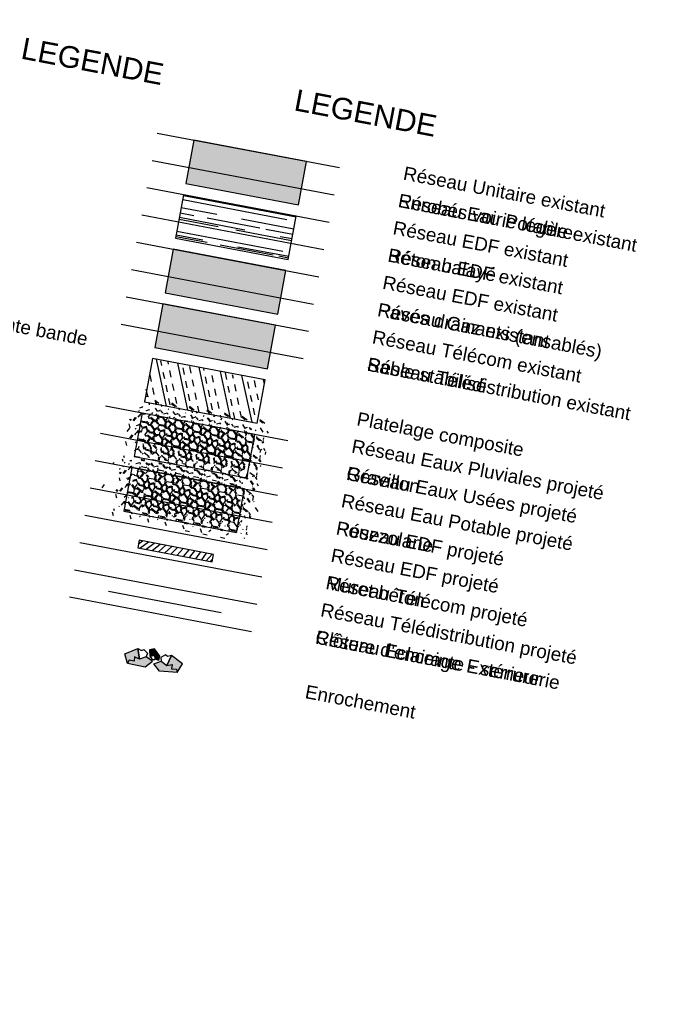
# Model space of a CAD drawing. Extents: x -2313930 to 3286427, y -3858277 to 2572692.
# Drawn here: x -5546 to -1992, y 8669 to 14116 of the extents above; entities that cross this region are included whole.
import ezdxf
from ezdxf.lldxf.tags import DXFTag

# ---------------------------------------------------------------- set-up
doc = ezdxf.new("R2010")
doc.units = 0
doc.layers.add('_GAZELEC-RESERVATION 2', color=132, linetype='Continuous', lineweight=18)
for name, color, linetype in [('prlm-VRD', 2, 'Continuous'), ('SA - légende prestations', 252, 'Continuous'), ('SA - légende réseaux', 252, 'Continuous')]:
    doc.layers.add(name, color=color, linetype=linetype)
doc.styles.add('Lignes', font='arial.ttf', dxfattribs={"height": 0.35})
doc.styles.add('MENSURA', font='arial.ttf', dxfattribs={"height": 0.5})
doc.styles.add('TP-C_Autocad_Standard', font='simplex_.ttf', dxfattribs={"height": 1})
tags = doc.linetypes.add('DIVISE2', pattern=[15.874999761581421, 6.349999904632568, -3.174999952316284, 0, -3.174999952316284, 0, -3.174999952316284]).pattern_tags.tags
tags[14:15] = [DXFTag(74, 4), DXFTag(75, 0), DXFTag(340, '0'), DXFTag(46, 0.0), DXFTag(50, 0.0), DXFTag(44, 0.0), DXFTag(45, 0.0)]
tags[12:13] = [DXFTag(74, 4), DXFTag(75, 0), DXFTag(340, '0'), DXFTag(46, 0.0), DXFTag(50, 0.0), DXFTag(44, 0.0), DXFTag(45, 0.0)]
tags[10:11] = [DXFTag(74, 4), DXFTag(75, 0), DXFTag(340, '0'), DXFTag(46, 0.0), DXFTag(50, 0.0), DXFTag(44, 0.0), DXFTag(45, 0.0)]
tags[8:9] = [DXFTag(74, 4), DXFTag(75, 0), DXFTag(340, '0'), DXFTag(46, 0.0), DXFTag(50, 0.0), DXFTag(44, 0.0), DXFTag(45, 0.0)]
tags[6:7] = [DXFTag(74, 4), DXFTag(75, 0), DXFTag(340, '0'), DXFTag(46, 0.0), DXFTag(50, 0.0), DXFTag(44, 0.0), DXFTag(45, 0.0)]
tags[4:5] = [DXFTag(74, 4), DXFTag(75, 0), DXFTag(340, '0'), DXFTag(46, 0.0), DXFTag(50, 0.0), DXFTag(44, 0.0), DXFTag(45, 0.0)]
tags = doc.linetypes.add('Eclairage public', pattern='A,5,-0.25,["ECL",Lignes,S=1,R=0,X=0,Y=-0.18],-1.25', length=6.5).pattern_tags.tags
tags[15:16] = [DXFTag(74, 4), DXFTag(75, 0), DXFTag(340, '0'), DXFTag(46, 0.0), DXFTag(50, 0.0), DXFTag(44, 0.0), DXFTag(45, 0.0)]
tags[4:5] = [DXFTag(74, 4), DXFTag(75, 0), DXFTag(340, '0'), DXFTag(46, 0.0), DXFTag(50, 0.0), DXFTag(44, 0.0), DXFTag(45, 0.0)]
tags = doc.linetypes.add('EP', pattern='A,5,-0.25,["EP",Lignes,S=1,R=0,X=0,Y=-0.18],-1.25', length=6.5).pattern_tags.tags
tags[15:16] = [DXFTag(74, 4), DXFTag(75, 0), DXFTag(340, '0'), DXFTag(46, 0.0), DXFTag(50, 0.0), DXFTag(44, 0.0), DXFTag(45, 0.0)]
tags[4:5] = [DXFTag(74, 4), DXFTag(75, 0), DXFTag(340, '0'), DXFTag(46, 0.0), DXFTag(50, 0.0), DXFTag(44, 0.0), DXFTag(45, 0.0)]
tags = doc.linetypes.add('EU', pattern='A,5,-0.25,["EU",Lignes,S=1,R=0,X=0,Y=-0.18],-1.25', length=6.5).pattern_tags.tags
tags[15:16] = [DXFTag(74, 4), DXFTag(75, 0), DXFTag(340, '0'), DXFTag(46, 0.0), DXFTag(50, 0.0), DXFTag(44, 0.0), DXFTag(45, 0.0)]
tags[4:5] = [DXFTag(74, 4), DXFTag(75, 0), DXFTag(340, '0'), DXFTag(46, 0.0), DXFTag(50, 0.0), DXFTag(44, 0.0), DXFTag(45, 0.0)]
tags = doc.linetypes.add('Texte-BT', pattern='A,5,-0.25,["BT",Lignes,S=1,R=0,X=0,Y=-0.18],-1.25', length=6.5).pattern_tags.tags
tags[15:16] = [DXFTag(74, 4), DXFTag(75, 0), DXFTag(340, '0'), DXFTag(46, 0.0), DXFTag(50, 0.0), DXFTag(44, 0.0), DXFTag(45, 0.0)]
tags[4:5] = [DXFTag(74, 4), DXFTag(75, 0), DXFTag(340, '0'), DXFTag(46, 0.0), DXFTag(50, 0.0), DXFTag(44, 0.0), DXFTag(45, 0.0)]
tags = doc.linetypes.add('Texte-GAZ', pattern='A,5,-0.25,["GAZ",Lignes,S=1,R=0,X=0,Y=-0.18],-1.25', length=6.5).pattern_tags.tags
tags[15:16] = [DXFTag(74, 4), DXFTag(75, 0), DXFTag(340, '0'), DXFTag(46, 0.0), DXFTag(50, 0.0), DXFTag(44, 0.0), DXFTag(45, 0.0)]
tags[4:5] = [DXFTag(74, 4), DXFTag(75, 0), DXFTag(340, '0'), DXFTag(46, 0.0), DXFTag(50, 0.0), DXFTag(44, 0.0), DXFTag(45, 0.0)]
tags = doc.linetypes.add('Texte-HT', pattern='A,5,-0.25,["HT",Lignes,S=1,R=0,X=0,Y=-0.18],-1.25', length=6.5).pattern_tags.tags
tags[15:16] = [DXFTag(74, 4), DXFTag(75, 0), DXFTag(340, '0'), DXFTag(46, 0.0), DXFTag(50, 0.0), DXFTag(44, 0.0), DXFTag(45, 0.0)]
tags[4:5] = [DXFTag(74, 4), DXFTag(75, 0), DXFTag(340, '0'), DXFTag(46, 0.0), DXFTag(50, 0.0), DXFTag(44, 0.0), DXFTag(45, 0.0)]
tags = doc.linetypes.add('Texte-MT', pattern='A,5,-0.25,["MT",Lignes,S=1,R=0,X=0,Y=-0.18],-1.25', length=6.5).pattern_tags.tags
tags[15:16] = [DXFTag(74, 4), DXFTag(75, 0), DXFTag(340, '0'), DXFTag(46, 0.0), DXFTag(50, 0.0), DXFTag(44, 0.0), DXFTag(45, 0.0)]
tags[4:5] = [DXFTag(74, 4), DXFTag(75, 0), DXFTag(340, '0'), DXFTag(46, 0.0), DXFTag(50, 0.0), DXFTag(44, 0.0), DXFTag(45, 0.0)]
tags = doc.linetypes.add('Texte-Telecom', pattern='A,5,-0.25,["TEL",Lignes,S=1,R=0,X=0,Y=-0.18],-1.25', length=6.5).pattern_tags.tags
tags[15:16] = [DXFTag(74, 4), DXFTag(75, 0), DXFTag(340, '0'), DXFTag(46, 0.0), DXFTag(50, 0.0), DXFTag(44, 0.0), DXFTag(45, 0.0)]
tags[4:5] = [DXFTag(74, 4), DXFTag(75, 0), DXFTag(340, '0'), DXFTag(46, 0.0), DXFTag(50, 0.0), DXFTag(44, 0.0), DXFTag(45, 0.0)]
tags = doc.linetypes.add('UNITAIRE', pattern='A,0.25,-0.2000000029802322,0,-0.2000000029802322,0.25,-0.300000011920929,["UNI",TP-C_Autocad_Standard,S=0.1500000059604645,R=0,X=-0.1,Y=-0.05],-0.449999988079071', length=1.650000095367432).pattern_tags.tags
tags[23:24] = [DXFTag(74, 4), DXFTag(75, 0), DXFTag(340, '0'), DXFTag(46, 0.0), DXFTag(50, 0.0), DXFTag(44, 0.0), DXFTag(45, 0.0)]
tags[12:13] = [DXFTag(74, 4), DXFTag(75, 0), DXFTag(340, '0'), DXFTag(46, 0.0), DXFTag(50, 0.0), DXFTag(44, 0.0), DXFTag(45, 0.0)]
tags[10:11] = [DXFTag(74, 4), DXFTag(75, 0), DXFTag(340, '0'), DXFTag(46, 0.0), DXFTag(50, 0.0), DXFTag(44, 0.0), DXFTag(45, 0.0)]
tags[8:9] = [DXFTag(74, 4), DXFTag(75, 0), DXFTag(340, '0'), DXFTag(46, 0.0), DXFTag(50, 0.0), DXFTag(44, 0.0), DXFTag(45, 0.0)]
tags[6:7] = [DXFTag(74, 4), DXFTag(75, 0), DXFTag(340, '0'), DXFTag(46, 0.0), DXFTag(50, 0.0), DXFTag(44, 0.0), DXFTag(45, 0.0)]
tags[4:5] = [DXFTag(74, 4), DXFTag(75, 0), DXFTag(340, '0'), DXFTag(46, 0.0), DXFTag(50, 0.0), DXFTag(44, 0.0), DXFTag(45, 0.0)]
pattern_1 = [(349.2763985886067, (1566334396.510018, -579968905.3710737), (116.8607592736427, 79.6464873173181), [4.999999999999999, -4.999999999999999, 9.999999999999998, -79.99999999999999]), (349.2763985886067, (1566334358.138925, -579968893.0155385), (116.8607592736427, 79.6464873173181), [25, -74.99999999999999]), (349.2763985886067, (1566334354.156601, -579968887.1725004), (116.8607592736427, 79.6464873173181), [25, -74.99999999999999]), (349.2763985886067, (1566334403.022516, -579968870.9823055), (116.8607592736427, 79.6464873173181), [4.999999999999999, -94.99999999999999]), (349.2763985886067, (1566334355.756418, -579968851.8533757), (116.8607592736427, 79.6464873173181), [15, -84.99999999999999]), (349.2763985886067, (1566334356.686774, -579968846.9406939), (116.8607592736427, 79.6464873173181), [15, -84.99999999999999]), (349.2763985886067, (1566334416.569305, -579968853.1922948), (116.8607592736427, 79.6464873173181), [30, -69.99999999999999]), (349.2763985886067, (1566334412.58698, -579968847.3492565), (116.8607592736427, 79.6464873173181), [30, -69.99999999999999]), (349.2763985886067, (1566334389.884288, -579968832.8721105), (116.8607592736427, 79.6464873173181), [9.999999999999998, -89.99999999999999]), (349.2763985886067, (1566334395.727326, -579968828.8897862), (116.8607592736427, 79.6464873173181), [4.999999999999999, -94.99999999999999]), (349.2763985886067, (1566334353.373909, -579968810.6912124), (116.8607592736427, 79.6464873173181), [4.999999999999999, -4.999999999999999, 4.999999999999999, -84.99999999999999]), (79.27639858860677, (1566334349.652482, -579968830.3419373), (-79.64648731731808, 116.8607592736427), [15, -84.99999999999999]), (79.27639858860677, (1566334348.052666, -579968865.6610618), (-79.64648731731808, 116.8607592736427), [4.999999999999999, -9.999999999999998, 4.999999999999999, -9.999999999999998, 20, -49.99999999999999]), (79.27639858860677, (1566334369.04231, -579968808.569602), (-79.64648731731808, 116.8607592736427), [4.999999999999999, -94.99999999999999]), (79.27639858860677, (1566334375.407142, -579968855.5748026), (-79.64648731731808, 116.8607592736427), [4.999999999999999, -94.99999999999999]), (79.27639858860677, (1566334384.971607, -579968831.9417535), (-79.64648731731808, 116.8607592736427), [4.999999999999999, -94.99999999999999]), (79.27639858860677, (1566334384.563045, -579968887.8419601), (-79.64648731731808, 116.8607592736427), [9.999999999999998, -89.99999999999999]), (79.27639858860677, (1566334388.545369, -579968893.6849979), (-79.64648731731808, 116.8607592736427), [15, -84.99999999999999]), (79.27639858860677, (1566334404.622332, -579968835.6631806), (-79.64648731731808, 116.8607592736427), [9.999999999999998, -4.999999999999999, 9.999999999999998, -74.99999999999999]), (79.27639858860677, (1566334403.952872, -579968866.0696244), (-79.64648731731808, 116.8607592736427), [20, -79.99999999999999]), (79.27639858860677, (1566334408.865554, -579968866.9999814), (-79.64648731731808, 116.8607592736427), [9.999999999999998, -89.99999999999999]), (79.27639858860677, (1566334412.178418, -579968903.2494636), (-79.64648731731808, 116.8607592736427), [20, -79.99999999999999]), (79.27639858860677, (1566334417.091099, -579968904.1798201), (-79.64648731731808, 116.8607592736427), [15, -84.99999999999999]), (34.27639858860676, (1566334378.720007, -579968891.8242844), (18.60713597325343, 98.25362326955934), [7.071066999999998, -134.35028923]), (34.27639858860676, (1566334398.109834, -579968870.0519489), (18.60713597325343, 98.25362326955934), [7.071066999999998, -134.35028923]), (34.27639858860676, (1566334410.726267, -579968857.1746192), (18.60713597325343, 98.25362326955934), [7.071066999999998, -134.35028923]), (34.27639858860676, (1566334343.809444, -579968834.3242615), (18.60713597325343, 98.25362326955934), [7.071066999999998, -134.35028923]), (34.27639858860676, (1566334357.356233, -579968816.5342503), (18.60713597325343, 98.25362326955934), [7.071066999999998, -134.35028923]), (34.27639858860676, (1566334391.336439, -579968878.9469545), (18.60713597325343, 98.25362326955934), [14.1421, -127.2792562]), (34.27639858860676, (1566334413.25644, -579968816.942813), (18.60713597325343, 98.25362326955934), [14.1421, -127.2792562]), (124.2763985886068, (1566334390.66698, -579968909.3533983), (-98.25362326955934, 18.60713597325343), [14.1421, -127.2792562]), (124.2763985886068, (1566334396.510018, -579968905.3710737), (-98.25362326955934, 18.60713597325343), [14.1421, -127.2792562]), (124.2763985886068, (1566334415.899845, -579968883.5987384), (-98.25362326955934, 18.60713597325343), [14.1421, -127.2792562]), (124.2763985886068, (1566334407.674299, -579968846.4188998), (-98.25362326955934, 18.60713597325343), [14.1421, -127.2792562]), (124.2763985886068, (1566334412.58698, -579968847.3492565), (-98.25362326955934, 18.60713597325343), [14.1421, -127.2792562]), (124.2763985886068, (1566334387.354114, -579968873.1039164), (-98.25362326955934, 18.60713597325343), [21.21319999999999, -120.2081562]), (124.2763985886068, (1566334420.812526, -579968884.529095), (-98.25362326955934, 18.60713597325343), [21.21319999999999, -120.2081562]), (124.2763985886068, (1566334386.423759, -579968878.0165975), (-98.25362326955934, 18.60713597325343), [28.28426999999999, -113.1370862]), (124.2763985886068, (1566334353.373909, -579968810.6912124), (-98.25362326955934, 18.60713597325343), [28.28426999999999, -113.1370862]), (124.2763985886068, (1566334352.443552, -579968815.6038935), (-98.25362326955934, 18.60713597325343), [28.28426999999999, -113.1370862]), (124.2763985886068, (1566334347.122309, -579968870.573743), (-98.25362326955934, 18.60713597325343), [7.071066999999998, -134.35028923]), (124.2763985886068, (1566334351.774093, -579968846.0103371), (-98.25362326955934, 18.60713597325343), [7.071066999999998, -134.35028923]), (15.84144978860676, (1566334401.422699, -579968906.3014305), (98.25362322038048, -18.60713601425497), [11.180339, -212.426458]), (15.84144978860676, (1566334387.354114, -579968873.1039164), (98.25362322038048, -18.60713601425497), [11.180339, -212.426458]), (15.84144978860676, (1566334419.882169, -579968889.4417765), (98.25362322038048, -18.60713601425497), [22.36068, -201.2461177]), (15.84144978860676, (1566334420.812526, -579968884.529095), (98.25362322038048, -18.60713601425497), [22.36068, -201.2461177]), (52.71134740860677, (1566334400.640008, -579968829.8201425), (18.60713586383586, 98.25362338541537), [11.17999999999999, -111.7999999999999, 22.35999999999999, -78.26679773999996]), (52.71134740860677, (1566334344.070342, -579968859.8180242), (18.60713586383586, 98.25362338541537), [11.18033899999999, -212.4264579999999]), (52.71134740860677, (1566334351.365531, -579968901.9105439), (18.60713586383586, 98.25362338541537), [11.18033899999999, -212.4264579999999]), (52.71134740860677, (1566334348.983023, -579968860.7483809), (18.60713586383586, 98.25362338541537), [11.18033899999999, -212.4264579999999]), (52.71134740860677, (1566334406.483046, -579968825.8378183), (18.60713586383586, 98.25362338541537), [11.18033899999999, -212.4264579999999]), (52.71134740860677, (1566334400.640008, -579968829.8201425), (18.60713586383586, 98.25362338541537), [11.18033899999999, -212.4264579999999]), (52.71134740860677, (1566334376.337499, -579968850.6621213), (18.60713586383586, 98.25362338541537), [22.36067999999999, -201.2461176999998]), (52.71134740860677, (1566334371.424818, -579968849.7317643), (18.60713586383586, 98.25362338541537), [22.36067999999999, -201.2461176999998]), (105.8414497886067, (1566334356.686774, -579968846.9406939), (18.60713601425497, 98.25362322038048), [11.180339, -212.426458]), (105.8414497886067, (1566334353.226244, -579968892.0851816), (18.60713601425497, 98.25362322038048), [22.36068, -201.2461177]), (105.8414497886067, (1566334354.156601, -579968887.1725004), (18.60713601425497, 98.25362322038048), [22.36068, -201.2461177]), (142.7113474086068, (1566334385.901964, -579968827.0290724), (-98.25362338541537, 18.60713586383589), [22.36067999999999, -201.2461177]), (142.7113474086068, (1566334395.727326, -579968828.8897862), (-98.25362338541537, 18.60713586383589), [33.54101959999998, -190.0657781])]

# ---------------------------------------------------------------- blocks, each defined once
blk = doc.blocks.new('FLECHE NORD5')
at = {"linetype": 'Continuous', "flags": 128}
for points in [[(9.999999974752427e-07, 0.6914212020000008), (9.999999974752427e-07, -0.6931299999999965)], [(0.2017930289999867, 0.4871703709999906), (-0.2017923500000052, -0.4871704600000015)], [(-0.2017913870000143, 0.4871695220000021), (0.2017923500000052, -0.4871704600000015)], [(0.3728649999999902, 0.3728649999999902), (-0.3728643530000113, -0.3728639890000096)], [(-0.3728610420000109, 0.3728620429999978), (0.3728643529999829, -0.3728639890000096)], [(0.4871714599999848, 0.201792349999991), (-0.4871704600000157, -0.2017923500000052)], [(-0.487170371000019, 0.201793029000001), (0.4871714599999848, -0.2017923500000052)], [(-0.6931299999999965, 0), (0.693130999999994, 0)]]:
    blk.add_lwpolyline(points, dxfattribs=at)
at = {"linetype": 'Continuous', "lineweight": -2}
for centre, radius, start, end in [((-1.461704999999995, 0.693130999999994), 1.461706, 353.3413720016733, 0), ((1.461705999999992, 0.693130999999994), 1.461706, 180, 186.6586279983267), ((-0.791167999999999, 0.6148519999999991), 0.7866150000000001, 344.2601590413662, 353.3413719927487), ((0.7911689999999965, 0.6148519999999991), 0.7866150000000001, 186.6586280072512, 195.7398409586338), ((-0.9306700000000205, 0.3854970000000009), 0.735935, 353.2553360127737, 7.941204997041474), ((0.3854969999999867, 0.9306699999999921), 0.735935, 217.05879501862, 233.0760899826618), ((-0.3854960000000176, 0.9306699999999921), 0.735935, 306.9239100173382, 322.94120498138), ((0.9306699999999921, 0.3854970000000009), 0.735935, 172.0587950029585, 186.7446639872263), ((-0.3731510000000071, 0.4970380000000034), 0.352313, 325.7679800309178, 344.2601590348278), ((0.3731520000000046, 0.4970380000000034), 0.352313, 195.7398409651721, 214.2320199690821), ((0, 1.007350000000002), 0.735935, 239.5587950251015, 260.9112669642635), ((-1.007350000000002, 0), 0.735935, 9.08873303573651, 30.44120497489849), ((-0.3731510000000071, 0.4970380000000034), 0.352313, 325.7679800309178, 333.9537680236015), ((0.3731520000000046, 0.4970380000000034), 0.352313, 206.0462319763985, 214.2320199690821), ((0, 1.007350000000002), 0.735935, 279.0887330357365, 300.4412049748985), ((1.007350000000002, 0), 0.735935, 149.5587950251015, 170.9112669642635), ((0, 1.007350000000002), 0.735935, 254.2446639590961, 260.9112669642635), ((-0.1162510000000054, 0.3222389999999962), 0.041584, 270, 325.7679806412924), ((-0.1162510000000054, 0.3222389999999962), 0.041584, 270, 325.7679806412924), ((0.1162510000000054, 0.3222389999999962), 0.041584, 214.2320193587076, 270), ((0.1162510000000054, 0.3222389999999962), 0.041584, 214.2320193587076, 270), ((0, 1.007350000000002), 0.735935, 279.0887330357365, 285.7553360409039), ((-0.3854960000000176, 0.9306699999999921), 0.735935, 262.0587950029585, 276.7446639872263), ((-0.9306700000000205, -0.3854960000000034), 0.735935, 36.92391001733824, 52.94120498138003), ((-1.007350000000002, 0), 0.735935, 9.08873303573651, 15.75533604090388), ((1.007350000000002, 0), 0.735935, 164.2446639590961, 170.9112669642635), ((0.3854969999999867, 0.9306699999999921), 0.735935, 263.2553360127737, 277.9412049970415), ((0.9306699999999921, -0.3854960000000034), 0.735935, 127.05879501862, 143.0760899826618), ((-0.3222379999999987, 0.1162520000000029), 0.041584, 304.2320193587076, 0), ((-0.3222379999999987, 0.1162520000000029), 0.041584, 304.2320193587076, 0), ((0.3222389999999962, 0.1162520000000029), 0.041584, 180, 235.7679806412923), ((0.3222389999999962, 0.1162520000000029), 0.041584, 180, 235.7679806412923), ((-0.4970380000000034, 0.3731519999999904), 0.352313, 285.7398409651722, 304.2320199690822), ((-0.4970380000000034, 0.3731519999999904), 0.352313, 296.0462319763985, 304.2320199690822), ((0.4970380000000034, 0.3731519999999904), 0.352313, 235.7679800309178, 254.2601590348278), ((0.4970380000000034, 0.3731519999999904), 0.352313, 235.7679800309178, 243.9537680236015), ((-0.6931299999999965, 1.461705999999992), 1.461706, 270, 276.6586279983267), ((-0.6931299999999965, -1.461705000000009), 1.461706, 83.34137200167326, 90), ((-0.6148510000000158, 0.7911689999999965), 0.7866150000000001, 276.6586280072513, 285.7398409586338), ((0.6148509999999874, 0.7911689999999965), 0.7866150000000001, 254.2601590413662, 263.3413719927487), ((0.693130999999994, 1.461705999999992), 1.461706, 263.3413720016733, 270), ((0.693130999999994, -1.461705000000009), 1.461706, 90, 96.65862799832675), ((-0.6148510000000158, -0.791167999999999), 0.7866150000000001, 74.26015904136621, 83.34137199274869), ((-0.4970380000000034, -0.3731510000000071), 0.352313, 55.76798003091783, 74.26015903482785), ((0.4970380000000034, -0.3731510000000071), 0.352313, 105.7398409651722, 124.2320199690822), ((0.6148509999999874, -0.791167999999999), 0.7866150000000001, 96.65862800725131, 105.7398409586338), ((-0.9306700000000205, 0.3854970000000009), 0.735935, 307.0587950186199, 323.0760899826618), ((-0.4970380000000034, -0.3731510000000071), 0.352313, 55.76798003091783, 63.95376802360148), ((-0.3222379999999987, -0.1162510000000054), 0.041584, 0, 55.76798064129235), ((-0.3222379999999987, -0.1162510000000054), 0.041584, 0, 55.76798064129235), ((0.3222389999999962, -0.1162510000000054), 0.041584, 124.2320193587077, 180), ((0.3222389999999962, -0.1162510000000054), 0.041584, 124.2320193587077, 180), ((0.4970380000000034, -0.3731510000000071), 0.352313, 116.0462319763985, 124.2320199690822), ((0.9306699999999921, 0.3854970000000009), 0.735935, 216.9239100173382, 232.94120498138), ((-1.007350000000002, 0), 0.735935, 329.5587950251015, 350.9112669642635), ((-1.007350000000002, 0), 0.735935, 344.2446639590961, 350.9112669642635), ((1.007350000000002, 0), 0.735935, 189.0887330357365, 210.4412049748985), ((1.007350000000002, 0), 0.735935, 189.0887330357365, 195.7553360409039), ((-0.3854960000000176, -0.9306700000000063), 0.735935, 83.25533601277371, 97.94120499704147), ((0.3854969999999867, -0.9306700000000063), 0.735935, 82.05879500295853, 96.7446639872263), ((0, -1.007350000000002), 0.735935, 99.08873303573655, 120.4412049748985), ((-0.9306700000000205, -0.3854960000000034), 0.735935, 352.0587950029585, 6.744663987226347), ((0, -1.007350000000002), 0.735935, 99.08873303573655, 105.7553360409039), ((-0.1162510000000054, -0.3222379999999987), 0.041584, 34.23201935870762, 90), ((-0.1162510000000054, -0.3222379999999987), 0.041584, 34.23201935870762, 90), ((-0.3731510000000071, -0.4970380000000034), 0.352313, 15.73984096517215, 34.23201996908216), ((-0.3731510000000071, -0.4970380000000034), 0.352313, 26.04623197639851, 34.23201996908216), ((0.3731520000000046, -0.4970380000000034), 0.352313, 145.7679800309178, 164.2601590348279), ((0.3731520000000046, -0.4970380000000034), 0.352313, 145.7679800309178, 153.9537680236015), ((0.1162510000000054, -0.3222379999999987), 0.041584, 90, 145.7679806412924), ((0.1162510000000054, -0.3222379999999987), 0.041584, 90, 145.7679806412924), ((0, -1.007350000000002), 0.735935, 59.55879502510149, 80.91126696426346), ((0, -1.007350000000002), 0.735935, 74.24466395909613, 80.91126696426346), ((0.9306699999999921, -0.3854960000000034), 0.735935, 173.2553360127737, 187.9412049970415), ((0.3854969999999867, -0.9306700000000063), 0.735935, 126.9239100173382, 142.94120498138), ((-0.3854960000000176, -0.9306700000000063), 0.735935, 37.05879501861999, 53.07608998266177), ((-0.791167999999999, -0.6148510000000016), 0.7866150000000001, 6.658628007251205, 15.73984095863378), ((0.7911689999999965, -0.6148510000000016), 0.7866150000000001, 164.2601590413663, 173.3413719927488), ((-1.461704999999995, -0.6931299999999965), 1.461706, 0, 6.65862799832667), ((1.461705999999992, -0.6931299999999965), 1.461706, 173.3413720016733, 180)]:
    blk.add_arc(centre, radius, start, end, dxfattribs=at)
at = {"style": 'MENSURA'}
for s, p in [('N', (-0.03690000000000282, 0.7130719999999968)), ('O', (-0.851034999999996, -0.05660300000000973)), ('E', (0.7414449999999988, -0.05030399999999702)), ('S', (-0.03624700000000303, -0.8571490000000068))]:
    blk.add_text(s, height=0.11139, dxfattribs=at).set_placement(p)
blk = doc.blocks.new('A$C1F970F0F')
at = {"layer": 'SA - légende prestations'}
for points in [[(-4614.401634989103, 13367.44122054835), (-3986.897583819745, 13248.60536681253), (-3941.047530017151, 13490.7132290695), (-4568.551581186508, 13609.54908280532)], [(-4729.55917405096, 12759.36024151443), (-4102.055122881602, 12640.52438777861), (-4056.205069079008, 12882.63225003558), (-4683.709120248366, 13001.4681037714)], [(-4787.137943555895, 12455.31975213472), (-4159.633892386537, 12336.4838983989), (-4113.783838601272, 12578.59176056437), (-4741.28788977063, 12697.42761430019)], [(-4900.923153954154, 10707.08535876706), (-4930.125567633131, 10711.90948676867), (-4938.017255965659, 10694.56708581923), (-4952.905408687464, 10748.87291416917), (-4882.20719684024, 10777.20564865547), (-4872.521854680777, 10717.64453348165), (-4899.440949182006, 10730.94130087316)], [(-4872.521854680777, 10717.64453348165), (-4899.440949182006, 10730.94130087316), (-4900.923153954154, 10707.08535876706), (-4930.125567633131, 10711.90948676867), (-4938.258050356319, 10695.44540421164), (-4840.705944831158, 10676.49682162684), (-4800.334918479577, 10706.76764282495), (-4834.167682850388, 10731.95695379593)], [(-4787.280394580838, 10756.14968978168), (-4795.445243171855, 10768.31481090603), (-4789.252146288651, 10775.42809738982), (-4816.770237370126, 10770.99244074259), (-4815.027652521914, 10733.33146939641), (-4786.209695701883, 10741.1891281459), (-4797.722760004635, 10750.58727120392)], [(-4786.209695701883, 10741.1891281459), (-4797.722760004635, 10750.58727120392), (-4787.280394580838, 10756.14968978168), (-4795.445243171855, 10768.31481090603), (-4789.697211507151, 10775.35635704673), (-4761.145783871999, 10735.29950929867), (-4766.498739761899, 10710.90249283945), (-4784.787621672197, 10720.97497134982)], [(-4694.488516752332, 10665.23577951002), (-4665.054286782212, 10662.12462385622), (-4662.055926802637, 10643.3084751783), (-4633.269250511757, 10691.70379884287), (-4693.893871461061, 10737.8084224269), (-4719.061692170132, 10682.96397803339), (-4689.576693408311, 10688.62759228678)], [(-4719.061692170132, 10682.96397803339), (-4689.576693408311, 10688.62759228678), (-4694.488516752332, 10665.23577951002), (-4665.054286782212, 10662.12462385622), (-4661.590343975619, 10644.0911995668), (-4760.669922477185, 10651.75273846993), (-4791.543085496437, 10691.66501962256), (-4752.232158001947, 10706.95581134844)]]:
    blk.add_hatch(color=250, dxfattribs=at).paths.add_polyline_path(points)
h = blk.add_hatch(dxfattribs=at)
h.set_pattern_fill('BETON_BALAYE', color=256, scale=99.99999999999999, angle=-10.72360141139323, style=0, pattern_type=2)
h.set_pattern_definition([(349.2763985886067, (-277130161.1279894, -473864756.7787022), (234.7651072282193, 57.3179241435233), [1500, -200, 499.9999999999999, -99.99999999999999]), (349.2763985886067, (-277130021.1471024, -473864732.3993814), (-73.50613244452452, 149.2844549611513), [299.9999999999999, -32.99999999999999, 599.9999999999999, -74.99999999999999]), (349.2763985886067, (-277130096.1851122, -473864682.5666903), (523.385622241867, -30.92717947847221), [799.9999999999999, -140, 399.9999999999999, -99.99999999999999])])
h.paths.add_polyline_path([(-4671.980404528696, 13063.40073098564), (-4044.476353359338, 12944.56487724982), (-3998.626299556744, 13186.67273950678), (-4626.130350726102, 13305.5085932426)])
h = blk.add_hatch(dxfattribs=at)
h.set_pattern_fill('PASSERELLE', color=256, scale=299.9999999999999, angle=-78.22360141139323, style=0, pattern_type=2)
h.set_pattern_definition([(281.7763985886068, (-277130161.1279894, -473864756.7787022), (110.1320484979226, 22.96044193066025), []), (281.7763985886068, (-277130124.4173065, -473864749.1252216), (110.1320484979226, 22.96044193066025), [37.49999999999999, -37.49999999999999]), (281.7763985886068, (-277130087.7066237, -473864741.4717409), (110.1320484979226, 22.96044193066025), [37.49999999999999, -37.49999999999999])])
h.paths.add_polyline_path([(-4844.716713078158, 12151.27926266351), (-4217.212661908801, 12032.44340892769), (-4171.362608106207, 12274.55127118466), (-4798.866659275564, 12393.38712492048)])
h = blk.add_hatch(dxfattribs=at)
h.set_pattern_fill('GRANULATS3', color=256, scale=99.99999999999999, angle=-10.72360141139323, style=0, pattern_type=2)
h.set_pattern_definition(pattern_1)
h.paths.add_polyline_path([(-4902.295482600422, 11847.23877319231), (-4274.791431431065, 11728.40291945649), (-4228.94137762847, 11970.51078171346), (-4856.445428797828, 12089.34663544928)])
h = blk.add_hatch(dxfattribs=at)
h.set_pattern_fill('GRANULATS3', color=256, scale=99.99999999999999, angle=-10.72360141139323, style=0, pattern_type=2)
h.set_pattern_definition(pattern_1)
h.paths.add_polyline_path([(-4959.874252122687, 11543.1982837211), (-4332.370200953329, 11424.36242998528), (-4286.520147150734, 11666.47029224225), (-4914.024198320092, 11785.30614597807)])
h = blk.add_hatch(dxfattribs=at)
h.set_pattern_fill('_USER', color=256, scale=25, angle=-143.4936667190104, style=0, pattern_type=0)
h.set_pattern_definition([(216.5063332809896, (-277130161.1279894, -473864756.7787022), (14.87279096815364, -20.09477765036497), [])])
h.paths.add_polyline_path([(-4881.625358402131, 11338.83037951466), (-4526.337036003239, 11271.54636591195), (-4467.403648710149, 11260.38564212145), (-4459.865609002321, 11301.98036232539), (-4873.996677796925, 11381.0037763662)])
at = {"layer": 'SA - légende prestations', "elevation": 9.999999999999998e-08, "flags": 128}
for points in [[(-4614.401634989103, 13367.44122054835), (-3986.897583819745, 13248.60536681253), (-3941.047530017151, 13490.7132290695), (-4568.551581186508, 13609.54908280532)], [(-4671.980404528696, 13063.40073098564), (-4044.476353359338, 12944.56487724982), (-3998.626299556744, 13186.67273950678), (-4626.130350726102, 13305.5085932426)], [(-4729.55917405096, 12759.36024151443), (-4102.055122881602, 12640.52438777861), (-4056.205069079008, 12882.63225003558), (-4683.709120248366, 13001.4681037714)], [(-4787.137943555895, 12455.31975213472), (-4159.633892386537, 12336.4838983989), (-4113.783838601272, 12578.59176056437), (-4741.28788977063, 12697.42761430019)], [(-4844.716713078158, 12151.27926266351), (-4217.212661908801, 12032.44340892769), (-4171.362608106207, 12274.55127118466), (-4798.866659275564, 12393.38712492048)], [(-4902.295482600422, 11847.23877319231), (-4274.791431431065, 11728.40291945649), (-4228.94137762847, 11970.51078171346), (-4856.445428797828, 12089.34663544928)], [(-4959.874252122687, 11543.1982837211), (-4332.370200953329, 11424.36242998528), (-4286.520147150734, 11666.47029224225), (-4914.024198320092, 11785.30614597807)]]:
    blk.add_lwpolyline(points, close=True, dxfattribs=at)
at = {"layer": 'SA - légende prestations', "ltscale": 2, "elevation": 9.999999999999998e-08, "flags": 128}
blk.add_lwpolyline([(-4881.625358402131, 11338.83037951466), (-4526.337036003239, 11271.54636591195), (-4467.403648710149, 11260.38564212145), (-4459.865609002321, 11301.98036232539), (-4873.996677796925, 11381.0037763662)], close=True, dxfattribs=at)
at = {"layer": 'SA - légende prestations', "linetype": 'DIVISE2', "ltscale": 0.1000000014901161, "elevation": 9.999999999999998e-08, "flags": 128}
blk.add_lwpolyline([(-5044.568724509219, 11097.76595624403), (-4417.064673339861, 10978.93010250821)], dxfattribs=at)
at = {"layer": 'SA - légende prestations', "ltscale": 0.5, "elevation": 9.999999999999998e-08, "flags": 128}
for points in [[(-4900.923153954154, 10707.08535876706), (-4930.125567633131, 10711.90948676867), (-4938.017255965659, 10694.56708581923), (-4952.905408687464, 10748.87291416917), (-4882.20719684024, 10777.20564865547), (-4872.521854680777, 10717.64453348165), (-4899.440949182006, 10730.94130087316)], [(-4872.521854680777, 10717.64453348165), (-4899.440949182006, 10730.94130087316), (-4900.923153954154, 10707.08535876706), (-4930.125567633131, 10711.90948676867), (-4938.258050356319, 10695.44540421164), (-4840.705944831158, 10676.49682162684), (-4800.334918479577, 10706.76764282495), (-4834.167682850388, 10731.95695379593)], [(-4834.167682850388, 10731.95695379593), (-4872.521854680777, 10717.64453348165), (-4882.20719684024, 10777.20564865547), (-4861.250010501506, 10766.85378378724), (-4848.730289515359, 10772.40757558239), (-4827.983639550928, 10751.07384635668)], [(-4752.232158001947, 10706.95581134844), (-4719.061692170132, 10682.96397803339), (-4693.893871461061, 10737.8084224269), (-4716.848678156694, 10733.39915762776), (-4727.441918177167, 10742.08082118442), (-4753.112650807336, 10727.02874587064)], [(-4694.488516752332, 10665.23577951002), (-4665.054286782212, 10662.12462385622), (-4662.055926802637, 10643.3084751783), (-4633.269250511757, 10691.70379884287), (-4693.893871461061, 10737.8084224269), (-4719.061692170132, 10682.96397803339), (-4689.576693408311, 10688.62759228678)], [(-4719.061692170132, 10682.96397803339), (-4689.576693408311, 10688.62759228678), (-4694.488516752332, 10665.23577951002), (-4665.054286782212, 10662.12462385622), (-4661.590343975619, 10644.0911995668), (-4760.669922477185, 10651.75273846993), (-4791.543085496437, 10691.66501962256), (-4752.232158001947, 10706.95581134844)]]:
    blk.add_lwpolyline(points, close=True, dxfattribs=at)
at = {"layer": 'SA - légende prestations', "ltscale": 0.2475000023841858, "elevation": 9.999999999999998e-08, "flags": 128}
for points in [[(-4787.280394580838, 10756.14968978168), (-4795.445243171855, 10768.31481090603), (-4789.252146288651, 10775.42809738982), (-4816.770237370126, 10770.99244074259), (-4815.027652521914, 10733.33146939641), (-4786.209695701883, 10741.1891281459), (-4797.722760004635, 10750.58727120392)], [(-4784.787621672197, 10720.97497134982), (-4786.209695701883, 10741.1891281459), (-4815.027652521914, 10733.33146939641), (-4806.064444784894, 10726.01478062907), (-4805.997507268946, 10719.23545376674), (-4792.130452669123, 10714.26684763467)], [(-4786.209695701883, 10741.1891281459), (-4797.722760004635, 10750.58727120392), (-4787.280394580838, 10756.14968978168), (-4795.445243171855, 10768.31481090603), (-4789.697211507151, 10775.35635704673), (-4761.145783871999, 10735.29950929867), (-4766.498739761899, 10710.90249283945), (-4784.787621672197, 10720.97497134982)]]:
    blk.add_lwpolyline(points, close=True, dxfattribs=at)
at = {"layer": 'SA - légende réseaux', "linetype": 'UNITAIRE', "ltscale": 3.5, "elevation": 9.999999999999998e-08, "flags": 128}
blk.add_lwpolyline([(-4772.745096077033, 13649.0701160275), (-3757.855197121312, 13456.87166340397)], dxfattribs=at)
at = {"layer": 'SA - légende réseaux', "ltscale": 1.5, "elevation": 9.999999999999998e-08, "flags": 128}
for points in [[(-4801.534480855494, 13497.04987120039), (-3786.644581865115, 13304.85141875988)], [(-4974.270789409817, 12584.92840335312), (-3959.38089036259, 12392.72995071227)], [(-5118.217713220336, 11824.82718014996), (-4103.327814046945, 11632.62872767479)], [(-5233.375252071444, 11216.74620060219), (-4218.485353121271, 11024.5477480745)]]:
    blk.add_lwpolyline(points, dxfattribs=at)
at = {"layer": 'SA - légende réseaux', "linetype": 'Texte-HT', "ltscale": 1.5, "elevation": 9.999999999999998e-08, "flags": 128}
for points in [[(-4830.323865519573, 13345.02962635161), (-3815.433966534741, 13152.83117400694)], [(-5147.007098011267, 11672.80693475649), (-4132.117199038217, 11480.60848222447)]]:
    blk.add_lwpolyline(points, dxfattribs=at)
at = {"layer": 'SA - légende réseaux', "linetype": 'Texte-BT', "ltscale": 1.5, "elevation": 9.999999999999998e-08, "flags": 128}
for points in [[(-4859.113250280704, 13193.00938161601), (-3844.223351313202, 13000.81092917983)], [(-5175.796482680892, 11520.78669000355), (-4160.906583690514, 11328.58823756304)]]:
    blk.add_lwpolyline(points, dxfattribs=at)
at = {"layer": 'SA - légende réseaux', "linetype": 'Texte-MT', "ltscale": 1.5, "elevation": 9.999999999999998e-08, "flags": 128}
blk.add_lwpolyline([(-4887.902635041836, 13040.98913688041), (-3873.012736074334, 12848.79068444423)], dxfattribs=at)
at = {"layer": 'SA - légende réseaux', "linetype": 'Texte-GAZ', "ltscale": 1.5, "elevation": 9.999999999999998e-08, "flags": 128}
blk.add_lwpolyline([(-4916.692019900021, 12888.96889225797), (-3901.802120835466, 12696.77043970862)], dxfattribs=at)
at = {"layer": 'SA - légende réseaux', "linetype": 'Texte-Telecom', "ltscale": 1.5, "elevation": 9.999999999999998e-08, "flags": 128}
for points in [[(-4945.481404661154, 12736.94864752236), (-3930.591505613927, 12544.75019488151)], [(-5204.585867442024, 11368.76644526795), (-4189.695968468975, 11176.56799273593)]]:
    blk.add_lwpolyline(points, dxfattribs=at)
at = {"layer": 'SA - légende réseaux', "linetype": 'EP', "ltscale": 1.5, "elevation": 9.999999999999998e-08, "flags": 128}
blk.add_lwpolyline([(-5060.638943693212, 12128.86766914631), (-4045.749044628657, 11936.66921659697)], dxfattribs=at)
at = {"layer": 'SA - légende réseaux', "linetype": 'EU', "ltscale": 1.5, "elevation": 9.999999999999998e-08, "flags": 128}
blk.add_lwpolyline([(-5089.428328362837, 11976.84742439338), (-4074.538429315611, 11784.64897175253)], dxfattribs=at)
at = {"layer": 'SA - légende réseaux', "linetype": 'Eclairage public', "ltscale": 1.5, "elevation": 9.999999999999998e-08, "flags": 128}
blk.add_lwpolyline([(-5262.164636797917, 11064.72595604959), (-4247.274737865074, 10872.52750343041)], dxfattribs=at)
at = {"ltscale": 10, "xscale": 999.9999999999999, "yscale": 999.9999999999999, "zscale": 99.99999999999997, "rotation": 349.2763985886067}
blk.add_blockref('FLECHE NORD5', (-5873.558836342949, 8420.878831839795), dxfattribs=at)
at = {"layer": 'SA - légende prestations', "style": 'MENSURA'}
for s, height, p in [('LEGENDE', 120, (-5538.318239430826, 14064.69896059298)), ('Enrobés voirie légère', 74.99999999999999, (-3435.948403123394, 13238.43705900395)), ('Béton balayé', 74.99999999999999, (-3493.527172662988, 12934.39656944124)), ('Massif couvre sol et plante bande', 74.99999999999999, (-6702.05912065068, 12754.66224053711)), ('Pavés drainants (ensablés)', 74.99999999999999, (-3551.105942185251, 12630.35607997003)), ('Sable stabilisé', 74.99999999999999, (-3608.684711690186, 12326.31559059033)), ('Platelage composite', 74.99999999999999, (-3666.26348121245, 12022.27510111912)), ('Gravillon', 74.99999999999999, (-3723.842250734714, 11718.23461164791)), ('Pouzzolane', 74.99999999999999, (-3781.421020239649, 11414.19412226821)), ('Muret béton', 74.99999999999999, (-3838.999789761913, 11110.153632797)), ("Clôture d'enceinte - serrurerie", 74.99999999999999, (-3896.578559284177, 10806.11314332579)), ('Enrochement', 74.99999999999999, (-3954.157328789111, 10502.07265394608))]:
    blk.add_text(s, height=height, rotation=349.2763985886067, dxfattribs=at).set_placement(p)
at = {"layer": 'SA - légende réseaux', "style": 'MENSURA'}
for s, height, p in [('LEGENDE', 120, (-4016.840287361538, 13776.56355965422)), ('Réseau Unitaire existant', 74.99999999999999, (-3407.159018362262, 13390.45730373956)), ('Réseau Eau Potable existant', 74.99999999999999, (-3435.948403123394, 13238.43705900395)), ('Réseau EDF existant', 74.99999999999999, (-3464.737787884526, 13086.41681426835)), ('Réseau EDF existant', 74.99999999999999, (-3493.527172662988, 12934.39656944124)), ('Réseau EDF existant', 74.99999999999999, (-3522.316557424119, 12782.37632470563)), ('Réseau Gaz existant', 74.99999999999999, (-3551.105942185251, 12630.35607997003)), ('Réseau Télécom existant', 74.99999999999999, (-3579.895326963713, 12478.33583514292)), ('Réseau Télédistribution existant', 74.99999999999999, (-3608.684711620869, 12326.31559095635)), ('Réseau Eaux Pluviales projeté', 74.99999999999999, (-3695.052865886936, 11870.25485684104)), ('Réseau Eaux Usées projeté', 74.99999999999999, (-3723.842250665397, 11718.23461201393)), ('Réseau Eau Potable projeté', 74.99999999999999, (-3752.631635305224, 11566.21436791887)), ('Réseau EDF projeté', 74.99999999999999, (-3781.42102020499, 11414.19412245122)), ('Réseau EDF projeté', 74.99999999999999, (-3810.210404948793, 11262.17387780712)), ('Réseau Télécom projeté', 74.99999999999999, (-3838.999789727254, 11110.15363298001)), ('Réseau Télédistribution projeté', 74.99999999999999, (-3867.789174471057, 10958.13338833591)), ('Réseau Eclairage Extérieur', 74.99999999999999, (-3896.57855921486, 10806.11314369181))]:
    blk.add_text(s, height=height, rotation=349.2763985886067, dxfattribs=at).set_placement(p)

msp = doc.modelspace()

# ---------------------------------------------------------------- linework, layer by layer
at = {"layer": '_GAZELEC-RESERVATION 2'}
msp.add_circle((486248.4803309143, -227485.9628347494), 2800178.148749841, dxfattribs=at)

# ---------------------------------------------------------------- block references
at = {"layer": 'prlm-VRD'}
msp.add_blockref('A$C1F970F0F', (-5.729869075061288, -165.0016201740946), dxfattribs=at)

doc.saveas('drawing.dxf')
